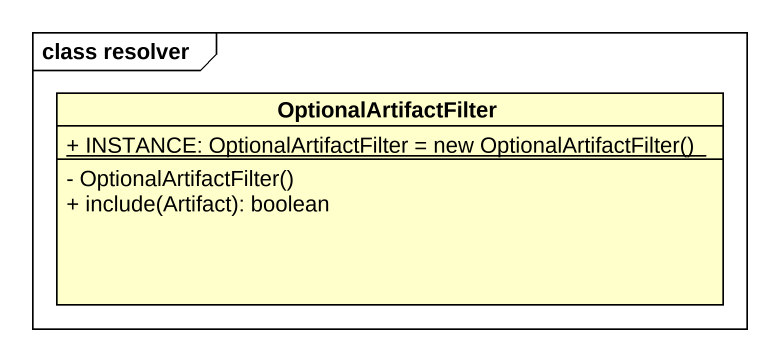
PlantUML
@startuml
mainframe class resolver
hide circle
hide empty members
skinparam classAttributeIconSize 0
class OptionalArtifactFilter {
  {static} {field} + INSTANCE: OptionalArtifactFilter = new OptionalArtifactFilter()
  - OptionalArtifactFilter()
  + include(Artifact): boolean
}
@enduml
